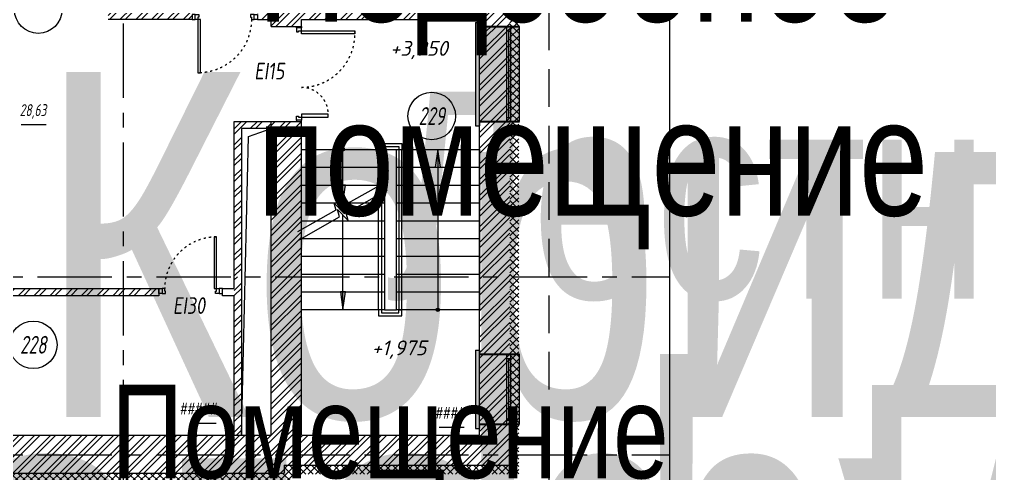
# Model space of a CAD drawing. Header units: millimetres. Extents: x -85420 to 1195317, y -69347 to 470418.
# Drawn here: x 561452 to 577780, y 39627 to 47277 of the extents above; entities that cross this region are included whole.
import ezdxf
from ezdxf import colors
from ezdxf.entities.mleader import LeaderData, LeaderLine
from ezdxf.enums import TextEntityAlignment as Align
from ezdxf.math import Vec2, Vec3

# ---------------------------------------------------------------- set-up
doc = ezdxf.new("R2018")
doc.units = ezdxf.units.MM
for name, pattern in [('ACAD_ISO03W100', [30, 12, -18]), ('CENTER', [2, 1.25, -0.25, 0.25, -0.25]), ('DASHED', [19.05, 12.7, -6.35])]:
    doc.linetypes.add(name, pattern=pattern)
for name, color, linetype, lineweight, true_color in [('АР_Граница ПБ', 7, 'Continuous', 53, 0xf60404), ('АР_лестницы', 7, 'Continuous', 15, 0xff24ff), ('АР_ПБ_Двери', 7, 'Continuous', 15, 0xdb0000)]:
    doc.layers.add(name, color=color, linetype=linetype, lineweight=lineweight, true_color=true_color)
for name, color, linetype, lineweight in [('АР_Двери', 7, 'Continuous', 0), ('АР_Лестницы ограждение', 92, 'Continuous', 25), ('АР_Маркер экспликации', 239, 'Continuous', 13), ('АР_Номер помещения', 250, 'Continuous', 9), ('АР_Окна БЛОК', 250, 'Continuous', 13), ('АР_Оси', 7, 'Continuous', 25), ('АР_Отметки', 7, 'Continuous', 5), ('АР_Перегородки_кирпич_Штрих', 244, 'Continuous', 5), ('АР_Сущ Несущая стена', 250, 'Continuous', 50), ('АР_тонкая линия', 250, 'Continuous', 0), ('АР_Утеплитель', 250, 'Continuous', 13), ('АР_Штриховка кирпич', 250, 'Continuous', 9)]:
    doc.layers.add(name, color=color, linetype=linetype, lineweight=lineweight)
doc.layers.add('АР_Названия помещений', color=124, linetype='Continuous', lineweight=5, plot=False)
doc.layers.add('АР_Помещения_площадь', color=19, linetype='Continuous', lineweight=9, plot=False)
doc.layers.add('АР_Перегородки кирпич', color=34, linetype='Continuous')
doc.styles.add('ISOCPEUR', font='', dxfattribs={"height": 250})
doc.styles.get("Standard").update_dxf_attribs({"font": 'GOST.TTF'})
doc.styles.add('Архитект', font='isocpeur.ttf', dxfattribs={"width": 0.8, "oblique": 8})
doc.styles.get('ISOCPEUR').set_extended_font_data('ISOCPEUR', italic=True)
pattern_1 = [(45, (-317629.56, 98823), (-132.58252, 132.58252), []), (45, (-317541.18, 98823), (-132.58252, 132.58252), [])]

# ---------------------------------------------------------------- blocks, each defined once
blk = doc.blocks.new('*U489')
h = blk.add_hatch(color=256)
h.dxf.hatch_style = 1
edge = h.paths.add_edge_path()
edge.add_arc((0, 0), 27.6, 359.64, 719.64)
h = blk.add_hatch(color=256)
h.dxf.hatch_style = 1
h.paths.add_polyline_path([(2400, -44), (2400, 44), (2700, 0)])
blk.add_line((2700, 0), (0, 0))
blk.add_lwpolyline([(2400, 44), (2400, -44), (2700, 0), (2400, 44)])
blk.add_circle((0, 0), 27.6)
blk = doc.blocks.new('*U488')
h = blk.add_hatch(color=256)
h.dxf.hatch_style = 1
edge = h.paths.add_edge_path()
edge.add_arc((0, 0), 27.6, 359.64, 719.64)
h = blk.add_hatch(color=256)
h.dxf.hatch_style = 1
h.paths.add_polyline_path([(600, -44), (600, 44), (900, 0)])
blk.add_line((900, 0), (0, 0))
blk.add_lwpolyline([(600, 44), (600, -44), (900, 0), (600, 44)])
blk.add_circle((0, 0), 27.6)
blk = doc.blocks.new('дверь 1600')
for points in [[(983669, -50615), (984119, -50615), (984119, -50566), (983669, -50566)], [(984119, -52016), (983219, -52016), (983219, -52016), (983219, -51966), (984119, -51966)]]:
    blk.add_lwpolyline(points, close=True)
for points in [[(984199, -50491), (984119, -50491), (984119, -50511), (984199, -50511), (984199, -50491)], [(984119, -50511), (984199, -50511), (984199, -50581), (984169, -50581), (984169, -50566), (984119, -50566), (984119, -50511)], [(984119, -52071), (984199, -52071), (984199, -52001), (984169, -52001), (984169, -52016), (984119, -52016), (984119, -52071)], [(984199, -52091), (984119, -52091), (984119, -52071), (984199, -52071), (984199, -52091)]]:
    blk.add_lwpolyline(points)
at = {"linetype": 'ACAD_ISO03W100', "ltscale": 3}
for centre, radius, start, end in [((984121, -50611), 455, 174.2504, 269.7078), ((984120, -51968), 902, 90.0605, 183.0273)]:
    blk.add_arc(centre, radius, start, end, dxfattribs=at)
blk = doc.blocks.new('*U433')
for points in [[(-55, -80), (-55, 0), (-115, 0), (-115, -40), (-100, -40), (-100, -80), (-55, -80)], [(0, 0), (0, -80), (-55, -80), (-55, 0), (0, 0)], [(-1100, 0), (-1100, -80), (-1045, -80), (-1045, 0), (-1100, 0)], [(-1045, -80), (-1045, 0), (-985, 0), (-985, -40), (-1000, -40), (-1000, -80), (-1045, -80)]]:
    blk.add_lwpolyline(points)
blk.add_lwpolyline([(-100, -80), (-100, -980), (-140, -980), (-140, -80)], close=True)
at = {"linetype": 'ACAD_ISO03W100', "ltscale": 3}
blk.add_arc((-100, -80), 900, 180, 270, dxfattribs=at)
blk = doc.blocks.new('*U435')
for points in [[(0, 0), (0, -80), (55, -80), (55, 0), (0, 0)], [(55, -80), (55, 0), (115, 0), (115, -40), (100, -40), (100, -80), (55, -80)], [(1015, -80), (1015, 0), (955, 0), (955, -40), (970, -40), (970, -80), (1015, -80)], [(1070, 0), (1070, -80), (1015, -80), (1015, 0), (1070, 0)]]:
    blk.add_lwpolyline(points)
blk.add_lwpolyline([(100, -80), (100, -950), (140, -950), (140, -80)], close=True)
at = {"linetype": 'ACAD_ISO03W100', "ltscale": 3}
blk.add_arc((100, -80), 870, 270, 0, dxfattribs=at)
blk = doc.blocks.new('*U431')
at = {"true_color": 0xffffff}
h = blk.add_hatch(color=7, dxfattribs=at)
h.dxf.hatch_style = 1
h.paths.add_polyline_path([(-1250, -520), (70, -520), (70, -450), (0, -450), (0, 220), (-1180, 220), (-1180, -450), (-1250, -450)])
at = {"lineweight": 30}
for p, q in [((-1180, -450), (-1180, 220)), ((0, -450), (0, 220))]:
    blk.add_line(p, q, dxfattribs=at)
for p, q in [((0, 220), (-1180, 220)), ((-1180, 70), (0, 70)), ((-1180, 0), (0, 0)), ((-1110, 0), (-1110, 70)), ((-1110, 35), (-70, 35)), ((-70, 0), (-70, 70)), ((-1250, -520), (-1250, -450)), ((-1250, -450), (-1180, -450)), ((0, -450), (70, -450)), ((70, -520), (70, -450)), ((-1250, -520), (70, -520))]:
    blk.add_line(p, q)
blk = doc.blocks.new('*U432')
at = {"true_color": 0xffffff}
h = blk.add_hatch(color=7, dxfattribs=at)
h.dxf.hatch_style = 1
h.paths.add_polyline_path([(-1670, -520), (70, -520), (70, -450), (0, -450), (0, 220), (-1600, 220), (-1600, -450), (-1670, -450)])
at = {"lineweight": 30}
for p, q in [((-1600, -450), (-1600, 220)), ((0, -450), (0, 220))]:
    blk.add_line(p, q, dxfattribs=at)
for p, q in [((0, 220), (-1600, 220)), ((-1600, 70), (0, 70)), ((-1600, 0), (0, 0)), ((-1530, 0), (-1530, 70)), ((-1530, 35), (-70, 35)), ((-70, 0), (-70, 70)), ((-1670, -520), (-1670, -450)), ((-1670, -450), (-1600, -450)), ((0, -450), (70, -450)), ((70, -520), (70, -450)), ((-1670, -520), (70, -520))]:
    blk.add_line(p, q)
blk = doc.blocks.new('_DotSmall')
at = {"color": 0, "linetype": 'ByBlock', "const_width": 0.5}
blk.add_lwpolyline([(-0.0625, 0, 1), (0.0625, 0, 1)], format="xyb", close=True, dxfattribs=at)
blk = doc.blocks.new('*U425')
at = {"color": 7, "style": 'ISOCPEUR', "width": 0.7, "flags": 1}
blk.add_attdef('КАТЕГОРИЯ', (-499, -2092), '', height=250, dxfattribs=at)
at = {"layer": 'АР_Номер помещения', "color": 7, "style": 'ISOCPEUR', "width": 0.7}
blk.add_attdef('НОМЕР_ПОМЕЩЕНИЯ', text='', height=300, dxfattribs=at).set_placement((-11526, 10720), align=Align.MIDDLE_CENTER)
at = {"layer": 'АР_Помещения_площадь', "color": 7, "style": 'ISOCPEUR', "width": 0.7}
blk.add_attdef('ПЛОЩАДЬ_ПОМЕЩЕНИЯ', text='', height=200, dxfattribs=at).set_placement((-6958, 1083), align=Align.MIDDLE_RIGHT)
at = {"layer": 'АР_Помещения_площадь', "color": 7, "lineweight": 30, "width": 0.7, "flags": 104}
blk.add_attdef('ИМЯ_ПОМЕЩЕНИЯ', text='', height=100, dxfattribs=at).set_placement((158, 1217), align=Align.MIDDLE_CENTER)
blk = doc.blocks.new('*U439')
at = {"layer": 'АР_Номер помещения', "color": 7}
blk.add_circle((-15635, 5678), 400, dxfattribs=at)
at = {"layer": 'АР_Помещения_площадь', "color": 7}
blk.add_line((-15090, 433), (-15512, 433), dxfattribs=at)
at = {"color": 7, "style": 'ISOCPEUR', "width": 0.7, "flags": 1}
blk.add_attdef('КАТЕГОРИЯ', (-499, -2092), '', height=250, dxfattribs=at)
at = {"layer": 'АР_Номер помещения', "color": 7, "style": 'ISOCPEUR', "width": 0.7}
blk.add_attdef('НОМЕР_ПОМЕЩЕНИЯ', text='', height=300, dxfattribs=at).set_placement((-15635, 5678), align=Align.MIDDLE_CENTER)
at = {"layer": 'АР_Помещения_площадь', "color": 7, "lineweight": 30, "width": 0.7, "flags": 104}
blk.add_attdef('ИМЯ_ПОМЕЩЕНИЯ', text='', height=100, dxfattribs=at).set_placement((158, 1217), align=Align.MIDDLE_CENTER)
at = {"layer": 'АР_Помещения_площадь', "color": 7, "style": 'ISOCPEUR', "width": 0.7}
blk.add_attdef('ПЛОЩАДЬ_ПОМЕЩЕНИЯ', text='', height=200, dxfattribs=at).set_placement((-15085, 679), align=Align.MIDDLE_RIGHT)
blk = doc.blocks.new('*U436')
at = {"layer": 'АР_Номер помещения', "color": 7}
blk.add_circle((-16725, 1825), 400, dxfattribs=at)
at = {"layer": 'АР_Помещения_площадь', "color": 7}
blk.add_line((-13647, 502), (-14069, 502), dxfattribs=at)
at = {"color": 7, "style": 'ISOCPEUR', "width": 0.7, "flags": 1}
blk.add_attdef('КАТЕГОРИЯ', (-499, -2092), '', height=250, dxfattribs=at)
at = {"layer": 'АР_Номер помещения', "color": 7, "style": 'ISOCPEUR', "width": 0.7}
blk.add_attdef('НОМЕР_ПОМЕЩЕНИЯ', text='', height=300, dxfattribs=at).set_placement((-16725, 1825), align=Align.MIDDLE_CENTER)
at = {"layer": 'АР_Помещения_площадь', "color": 7, "lineweight": 30, "width": 0.7, "flags": 104}
blk.add_attdef('ИМЯ_ПОМЕЩЕНИЯ', text='', height=100, dxfattribs=at).set_placement((158, 1217), align=Align.MIDDLE_CENTER)
at = {"layer": 'АР_Помещения_площадь', "color": 7, "style": 'ISOCPEUR', "width": 0.7}
blk.add_attdef('ПЛОЩАДЬ_ПОМЕЩЕНИЯ', text='', height=200, dxfattribs=at).set_placement((-13642, 749), align=Align.MIDDLE_RIGHT)
blk = doc.blocks.new('*U438')
at = {"layer": 'АР_Номер помещения', "color": 7}
blk.add_circle((-21934, 1991), 400, dxfattribs=at)
at = {"layer": 'АР_Помещения_площадь', "color": 7}
blk.add_line((-20303, 1622), (-20725, 1622), dxfattribs=at)
at = {"color": 7, "style": 'ISOCPEUR', "width": 0.7, "flags": 1}
blk.add_attdef('КАТЕГОРИЯ', (-499, -2092), '', height=250, dxfattribs=at)
at = {"layer": 'АР_Номер помещения', "color": 7, "style": 'ISOCPEUR', "width": 0.7}
blk.add_attdef('НОМЕР_ПОМЕЩЕНИЯ', text='', height=300, dxfattribs=at).set_placement((-21934, 1991), align=Align.MIDDLE_CENTER)
at = {"layer": 'АР_Помещения_площадь', "color": 7, "style": 'ISOCPEUR', "width": 0.7}
blk.add_attdef('ПЛОЩАДЬ_ПОМЕЩЕНИЯ', text='', height=200, dxfattribs=at).set_placement((-20298, 1868), align=Align.MIDDLE_RIGHT)
at = {"layer": 'АР_Помещения_площадь', "color": 7, "lineweight": 30, "width": 0.7, "flags": 104}
blk.add_attdef('ИМЯ_ПОМЕЩЕНИЯ', text='', height=100, dxfattribs=at).set_placement((158, 1217), align=Align.MIDDLE_CENTER)
blk = doc.blocks.new('*U437')
at = {"layer": 'АР_Номер помещения', "color": 7}
blk.add_circle((172, -2136), 400, dxfattribs=at)
at = {"layer": 'АР_Помещения_площадь', "color": 7}
blk.add_line((304, -4075), (-118, -4075), dxfattribs=at)
at = {"color": 7, "style": 'ISOCPEUR', "width": 0.7, "flags": 1}
blk.add_attdef('КАТЕГОРИЯ', (-499, -2092), '', height=250, dxfattribs=at)
at = {"layer": 'АР_Номер помещения', "color": 7, "style": 'ISOCPEUR', "width": 0.7}
blk.add_attdef('НОМЕР_ПОМЕЩЕНИЯ', text='', height=300, dxfattribs=at).set_placement((172, -2136), align=Align.MIDDLE_CENTER)
at = {"layer": 'АР_Помещения_площадь', "color": 7, "lineweight": 30, "width": 0.7, "flags": 104}
blk.add_attdef('ИМЯ_ПОМЕЩЕНИЯ', text='', height=100, dxfattribs=at).set_placement((158, 1217), align=Align.MIDDLE_CENTER)
at = {"layer": 'АР_Помещения_площадь', "color": 7, "style": 'ISOCPEUR', "width": 0.7}
blk.add_attdef('ПЛОЩАДЬ_ПОМЕЩЕНИЯ', text='', height=200, dxfattribs=at).set_placement((309, -3829), align=Align.MIDDLE_RIGHT)
blk = doc.blocks.new('АР план')
at = {"layer": 'АР_лестницы', "lineweight": 9}
h = blk.add_hatch(color=256, dxfattribs=at)
h.dxf.hatch_style = 1
h.paths.add_polyline_path([(652273.1, 28345.9), (652361.7, 28345.9), (652317.4, 28045.9)])
at = {"layer": 'АР_Перегородки_кирпич_Штрих', "lineweight": 9, "ltscale": 100, "transparency": 33554687}
h = blk.add_hatch(dxfattribs=at)
h.set_pattern_fill('ANSI32', color=256, scale=500)
h.set_pattern_definition([(45, (-438169.27, 67854.1), (-132.58252, 132.58252), []), (45, (-438080.88, 67854.1), (-132.58252, 132.58252), [])])
h.paths.add_polyline_path([(651107.1, 31215.9), (650487.6, 31215.9), (650487.6, 28600.9), (650607.6, 28600.9), (650607.6, 31095.9), (651107.1, 31095.9)])
h = blk.add_hatch(dxfattribs=at)
h.set_pattern_fill('ANSI32', color=256, scale=500)
h.set_pattern_definition([(45, (710912.8, -65999.79), (-132.58252, 132.58252), []), (45, (711001.18, -65999.79), (-132.58252, 132.58252), [])])
h.paths.add_polyline_path([(650607.6, 28600.9), (650487.6, 28600.9), (650487.6, 27122.8), (650487.6, 27002.8), (650487.6, 25935.9), (650607.6, 25935.9)])
h = blk.add_hatch(dxfattribs=at)
h.set_pattern_fill('ANSI32', color=256, scale=500)
h.set_pattern_definition([(45, (-443159.3, 62894.1), (-132.58252, 132.58252), []), (45, (-443070.92, 62894.1), (-132.58252, 132.58252), [])])
h.paths.add_polyline_path([(645817, 28280.9), (649217.4, 28281.1), (649217.4, 28401.1), (645697, 28400.9), (645697, 26976.6), (645092.2, 26976.6), (645092.2, 25815.9), (645296.9, 25815.9), (645296.9, 25935.9), (645212.2, 25935.9), (645212.2, 26856.6), (645697, 26856.6), (645697, 25935.9), (645817, 25935.9)])
at = {"layer": 'АР_Утеплитель', "lineweight": 9, "ltscale": 100}
h = blk.add_hatch(dxfattribs=at)
h.set_pattern_fill('ANSI37', color=256, scale=700)
h.set_pattern_definition([(45, (-311049.53, 38359.43), (-61.871843, 61.871843), []), (135, (-311049.53, 38359.43), (-61.871843, -61.871843), [])])
h.paths.add_polyline_path([(657815.7, 20650.9), (657815.7, 20800.9), (650762.1, 20800.9), (650762.1, 16835.9), (646086.9, 16835.9), (646086.9, 25145.9), (651476.9, 25145.9), (651476.9, 25275.9), (655277.1, 25275.9), (655277.1, 33595.9), (652156.9, 33595.9), (652156.9, 36525.9), (649026.9, 36525.9), (649026.9, 39726.2), (649176.9, 39726.2), (649176.9, 39876.2), (648876.9, 39876.2), (648876.9, 36375.9), (652006.9, 36375.9), (652006.9, 33445.9), (655127.1, 33445.9), (655127.1, 25425.9), (651326.9, 25425.9), (651326.9, 25295.9), (645936.9, 25295.9), (645936.9, 16685.9), (650912.1, 16685.9), (650912.1, 20650.9)])
at = {"layer": 'АР_Штриховка кирпич', "lineweight": 9, "ltscale": 100}
h = blk.add_hatch(dxfattribs=at)
h.set_pattern_fill('ANSI32', color=256, scale=500)
h.set_pattern_definition(pattern_1)
h.paths.add_polyline_path([(652006.9, 36375.9), (648877.3, 36375.9), (648876.9, 39876.2), (649176.9, 39876.2), (649176.9, 40369.6), (648366.9, 40369.6), (648366.9, 32935.7), (649777.1, 32935.9), (649777, 33715.9), (649146.9, 33715.8), (649146.9, 35865.9), (651496.9, 35865.9)])
h.paths.add_polyline_path([(652006.9, 36375.9), (651496.9, 35865.9), (651496.9, 33715.9), (650877.1, 33715.9), (650877.1, 32935.9), (651107.1, 32935.9), (651107.1, 32815.9), (651617, 32815.9), (651617, 32935.9), (654617, 32935.9), (654617.1, 32935.9), (655127.1, 32935.9), (655127.1, 33446.1), (652006.9, 33445.9)])
h = blk.add_hatch(dxfattribs=at)
h.set_pattern_fill('ANSI32', color=256, scale=500)
h.set_pattern_definition(pattern_1)
h.paths.add_polyline_path([(651326.9, 25425.9), (655127.1, 25425.9), (655127.1, 32935.9), (654617, 32935.9), (654617, 25935.9), (651617.1, 25935.9), (651617, 31215.9), (651107.1, 31215.9), (651107.1, 25935.9), (645936.9, 25935.9), (645936.9, 25295.9), (651326.9, 25295.9)])
at = {"layer": 'Defpoints', "color": 18, "lineweight": 9, "ltscale": 100, "true_color": 0x000000}
blk.add_lwpolyline([(639417, 42625.6), (629522.5, 42625.6), (629522.5, 14722.7), (657815.7, 14722.7), (657815.7, 42625.6), (639537, 42625.6)], dxfattribs=at)
at = {"layer": 'АР_Граница ПБ', "linetype": 'DASHED', "lineweight": 9, "ltscale": 50}
blk.add_lwpolyline([(640246.3, 15772), (640246.3, 16777), (646418.8, 16777), (646418.8, 24795.5), (655787.1, 24795.5), (655787.1, 34101.8), (652666.9, 34105.3), (652666.9, 37035.9), (649536.9, 37035.9), (649536.9, 39253.9, 0.1767541), (656507.5, 42625.6, 0.1748444)], format="xyb", dxfattribs=at)
at = {"layer": 'АР_лестницы', "lineweight": 9, "ltscale": 100}
for p, q in [((653017.7, 30745.9), (653216.4, 30745.9)), ((651617.1, 30445.9), (653017.7, 30445.9)), ((653216.4, 30445.9), (654617.3, 30445.9)), ((651617.1, 30145.9), (653017.7, 30145.9)), ((653216.4, 30145.9), (654617.2, 30145.9)), ((651617.1, 29845.9), (653017.7, 29845.9)), ((653216.4, 29845.9), (654617.2, 29845.9)), ((651617.1, 29545.9), (653017.7, 29545.9)), ((653216.5, 29545.9), (654617.2, 29545.9)), ((651617.1, 29245.9), (653017.7, 29245.9)), ((653216.5, 29245.9), (654617.2, 29245.9)), ((651617.1, 28945.9), (653017.7, 28945.9)), ((653216.5, 28945.9), (654617.2, 28945.9)), ((651617.1, 28645.9), (653017.7, 28645.9)), ((653216.5, 28645.9), (654617.2, 28645.9)), ((651617.1, 28345.9), (653017.7, 28345.9)), ((653216.5, 28345.9), (654617.2, 28345.9)), ((653017.7, 28045.9), (653216.4, 28045.9))]:
    blk.add_line(p, q, dxfattribs=at)
at = {"layer": 'АР_лестницы', "lineweight": 9}
blk.add_line((652317.4, 28045.9), (652317.4, 29638.2), dxfattribs=at)
at = {"layer": 'АР_лестницы', "lineweight": 9, "ltscale": 100}
for points in [[(651617.1, 28045.9), (651617.1, 30745.9), (653017.7, 30745.9), (653017.7, 28045.9)], [(653216.4, 28045.9), (653216.4, 30745.9), (654617, 30745.9), (654617, 28045.9)]]:
    blk.add_lwpolyline(points, close=True, dxfattribs=at)
at = {"layer": 'АР_лестницы', "lineweight": 9, "ltscale": 25}
for points in [[(653066.9, 30213.4), (652306.3, 29782.9), (652340.7, 29658.8), (652163.1, 29845.5), (652197.5, 29721.4), (651554.1, 29357.2)], [(651578.1, 29223.8), (652260.5, 29610.1), (652226.1, 29734.2), (652403.7, 29547.5), (652369.3, 29671.6), (653065.2, 30065.5)]]:
    blk.add_lwpolyline(points, dxfattribs=at)
at = {"layer": 'АР_лестницы', "lineweight": 9}
blk.add_lwpolyline([(652361.7, 28345.9), (652273.1, 28345.9), (652317.4, 28045.9), (652361.7, 28345.9)], dxfattribs=at)
at = {"layer": 'АР_Лестницы ограждение', "lineweight": 9, "ltscale": 100}
for points in [[(652913.1, 30745.9), (652913.1, 30846.2), (653309, 30846.2), (653309, 30745.9)], [(652963.1, 28045.9), (652913.1, 28045.9), (652913.1, 30745.9)], [(652963.1, 30745.9), (652963.1, 30796.2), (653259, 30796.2), (653259, 30745.9)], [(652963.1, 30745.9), (652963.1, 28045.9)], [(653259, 28045.9), (653309, 28045.9), (653309, 30745.9)], [(653259, 30745.9), (653259, 28045.9)], [(652913.1, 28045.9), (652913.1, 27945.6), (653309, 27945.6), (653309, 28050.3)], [(652963.1, 28045.9), (652963.1, 27995.6), (653259, 27995.6), (653259, 28050.3)]]:
    blk.add_lwpolyline(points, dxfattribs=at)
at = {"layer": 'АР_Оси', "linetype": 'CENTER', "lineweight": 9, "ltscale": 1000}
for p, q in [((648617, 44864.5), (648617, 14722.7)), ((623178.5, 28600.9), (657815.7, 28600.9)), ((623178.5, 25600.9), (657815.7, 25600.9))]:
    blk.add_line(p, q, dxfattribs=at)
at = {"layer": 'АР_Перегородки кирпич', "lineweight": 9, "ltscale": 100}
blk.add_line((650487.6, 25935.9), (650487.6, 28280.9), dxfattribs=at)
for points in [[(650487.6, 28401), (650487.6, 31215.9), (651107.1, 31215.9)], [(651107.1, 31095.9), (650607.6, 31095.9), (650607.6, 25935.9)], [(645817, 28400.9), (649217.4, 28401)], [(649217.4, 28281), (645817, 28280.9)], [(649217.4, 28401), (649217.4, 28281)], [(650287.4, 28281), (650287.4, 28401)], [(650287.4, 28401), (650487.6, 28401)], [(650487.6, 28280.9), (650287.4, 28281)]]:
    blk.add_lwpolyline(points, dxfattribs=at)
at = {"layer": 'АР_Сущ Несущая стена', "lineweight": 9, "ltscale": 100}
for p, q in [((649777.1, 32935.9), (648366.9, 32935.9)), ((650877.1, 32935.9), (651107.1, 32935.9)), ((651617, 32935.9), (654617.1, 32935.9)), ((654617.1, 25935.9), (654617.1, 32935.9)), ((651107.1, 32815.9), (651617.1, 32815.9)), ((651107.1, 31215.9), (651617.1, 31215.9)), ((651107.1, 25935.9), (651107.1, 31215.9)), ((651617.1, 25935.9), (651617.1, 31215.9)), ((645296.9, 25935.9), (651107.1, 25935.9)), ((651617.1, 25935.9), (654617.1, 25935.9)), ((651326.9, 25425.9), (655127.1, 25425.9)), ((645936.9, 25295.9), (651326.9, 25295.9))]:
    blk.add_line(p, q, dxfattribs=at)
for points in [[(651107.1, 32815.9), (651107.1, 32935.9)], [(651617, 32815.9), (651617, 32935.9)], [(651326.9, 25425.9), (651326.9, 25295.9)]]:
    blk.add_lwpolyline(points, dxfattribs=at)
at = {"layer": 'АР_тонкая линия', "lineweight": 9, "ltscale": 100}
blk.add_lwpolyline([(650607.6, 25935.9), (650726.2, 30961.6), (651107.1, 31095.9)], dxfattribs=at)
at = {"layer": 'АР_Двери', "lineweight": 9, "xscale": -1}
blk.add_blockref('*U433', (649777.1, 33015.9), dxfattribs=at)
at = {"layer": 'АР_Двери', "lineweight": 9, "rotation": 180}
for name, p in [('дверь 1600', (1635736, -19274.6)), ('*U435', (650287.4, 28321))]:
    blk.add_blockref(name, p, dxfattribs=at)
at = {"layer": 'АР_лестницы', "lineweight": 9, "ltscale": 100}
for name, p, rotation in [('*U488', (652317.4, 30745.9), 270), ('*U489', (653913.1, 28045.9), 89.99999999999999)]:
    blk.add_blockref(name, p, dxfattribs=dict(at, rotation=rotation))
at = {"layer": 'АР_Маркер экспликации', "color": 7, "lineweight": 9}
ref = blk.add_blockref('*U438', (671651, 32196.8), dxfattribs=at)
ref.add_attrib('НОМЕР_ПОМЕЩЕНИЯ', '230', dxfattribs={"layer": 'АР_Номер помещения', "color": 7, "height": 300, "style": 'ISOCPEUR', "width": 0.7}).set_placement((649716.8, 34187.8), align=Align.MIDDLE_CENTER)
lines = blk.add_mtext('\\W0.8000;Подсобное помещение', dxfattribs={"layer": 'АР_Названия помещений', "insert": (650877.1, 34856.6), "char_height": 1959.013, "width": 705.299, "attachment_point": 1})
ref.add_attrib('ИМЯ_ПОМЕЩЕНИЯ', '', (650877.1, 34856.6), dxfattribs={"flags": 104}).embed_mtext(lines)
ref.add_attrib('ПЛОЩАДЬ_ПОМЕЩЕНИЯ', '####', dxfattribs={"layer": 'АР_Помещения_площадь', "color": 7, "height": 200, "style": 'ISOCPEUR', "width": 0.7}).set_placement((651352.9, 34065.1), align=Align.MIDDLE_RIGHT)
ref = blk.add_blockref('*U437', (647017.8, 35237), dxfattribs=at)
lines = blk.add_mtext('\\W0.8000;Коридор и рекреация (основная и старшая школа)', dxfattribs={"layer": 'АР_Названия помещений', "insert": (647150.2, 32049.4), "char_height": 5810.593, "width": 926.94, "attachment_point": 1})
ref.add_attrib('ИМЯ_ПОМЕЩЕНИЯ', '', (647150.2, 32049.4), dxfattribs={"flags": 104}).embed_mtext(lines)
ref.add_attrib('ПЛОЩАДЬ_ПОМЕЩЕНИЯ', '28,63', dxfattribs={"layer": 'АР_Помещения_площадь', "color": 7, "height": 200, "style": 'ISOCPEUR', "width": 0.7}).set_placement((647326.9, 31408.1), align=Align.MIDDLE_RIGHT)
ref = blk.add_blockref('*U439', (669446.3, 25630.5), dxfattribs=at)
ref.add_attrib('НОМЕР_ПОМЕЩЕНИЯ', '229', dxfattribs={"layer": 'АР_Номер помещения', "color": 7, "height": 300, "style": 'ISOCPEUR', "width": 0.7}).set_placement((653811, 31308.4), align=Align.MIDDLE_CENTER)
lines = blk.add_mtext('\\W0.8000;Лестничная клетка (Л1)', dxfattribs={"layer": 'АР_Названия помещений', "insert": (653041.3, 31719.1), "char_height": 3485.125, "width": 926.94, "attachment_point": 1})
ref.add_attrib('ИМЯ_ПОМЕЩЕНИЯ', '', (653041.3, 31719.1), dxfattribs={"flags": 104}).embed_mtext(lines)
ref.add_attrib('ПЛОЩАДЬ_ПОМЕЩЕНИЯ', '#####', dxfattribs={"layer": 'АР_Помещения_площадь', "color": 7, "height": 200, "style": 'ISOCPEUR', "width": 0.7}).set_placement((654361.7, 26309.7), align=Align.MIDDLE_RIGHT)
ref = blk.add_blockref('*U436', (663830.7, 25630.5), dxfattribs=at)
ref.add_attrib('НОМЕР_ПОМЕЩЕНИЯ', '228', dxfattribs={"layer": 'АР_Номер помещения', "color": 7, "height": 300, "style": 'ISOCPEUR', "width": 0.7}).set_placement((647105.4, 27455.7), align=Align.MIDDLE_CENTER)
lines = blk.add_mtext('\\W0.8000;Помещение связи', dxfattribs={"layer": 'АР_Названия помещений', "insert": (648414.9, 26785.2), "char_height": 1576.782, "width": 926.94, "attachment_point": 1})
ref.add_attrib('ИМЯ_ПОМЕЩЕНИЯ', '', (648414.9, 26785.2), dxfattribs={"flags": 104}).embed_mtext(lines)
ref.add_attrib('ПЛОЩАДЬ_ПОМЕЩЕНИЯ', '#####', dxfattribs={"layer": 'АР_Помещения_площадь', "color": 7, "height": 200, "style": 'ISOCPEUR', "width": 0.7}).set_placement((650188.8, 26379.5), align=Align.MIDDLE_RIGHT)
ref = blk.add_blockref('*U425', (651776.3, 16584.6), dxfattribs=at)
lines = blk.add_mtext('\\W0.8000;Многофункциональное пространство с функцией актового зала (с эстрадой в уровне пола)', dxfattribs={"layer": 'АР_Названия помещений', "insert": (636362.8, 26972.2), "char_height": 6157.775, "width": 926.94, "attachment_point": 1})
ref.add_attrib('ИМЯ_ПОМЕЩЕНИЯ', '', (636362.8, 26972.2), dxfattribs={"flags": 104}).embed_mtext(lines)
at = {"layer": 'АР_Окна БЛОК', "lineweight": 9, "rotation": 270}
for name, p in [('*U432', (655067.1, 31215.9)), ('*U431', (655067.1, 26115.9))]:
    blk.add_blockref(name, p, dxfattribs=at)
at = {"layer": 'АР_ПБ_Двери', "lineweight": 9, "style": 'Архитект', "oblique": 8, "width": 0.8}
for s, p in [('EI15', (650825.5, 31924.9)), ('EI30', (649455.3, 27975.7))]:
    blk.add_text(s, height=280, dxfattribs=at).set_placement(p)
at = {"layer": 'АР_Отметки', "lineweight": 9}
ml = blk.add_multileader_mtext('Standard', dxfattribs=at)
ml.set_content('+3,950', color=256, style='ISOCPEUR')
ml.set_leader_properties(color=256, linetype='Continuous', lineweight=-1)
ml.set_arrow_properties(name='DOTSMALL')
ml.build(insert=Vec2(0, 0))
ml.multileader.update_dxf_attribs({"has_text_frame": 1, "text_left_attachment_type": 4, "text_right_attachment_type": 4, "dogleg_length": 100, "arrow_head_size": 180})
ctx = ml.context
ctx.base_point, ctx.char_height, ctx.arrow_head_size, ctx.landing_gap_size, ctx.plane_origin = Vec3(653061.3, 32239.7), 250, 180, 50, Vec3(652979.9, 30972.2)
ctx.left_attachment, ctx.right_attachment = 4, 4
notes = []
notes.append((ctx, [(0, (0, 0, 0), (0, 0), (1, 0), 1, [])]))
ctx.mtext.insert, ctx.mtext.width, ctx.mtext.line_spacing_style, ctx.mtext.flow_direction = Vec3(653111.3, 32573.1), 852.697, 2, 5
ml = blk.add_multileader_mtext('Standard', dxfattribs=at)
ml.set_content('+1,975', color=256, style='ISOCPEUR')
ml.set_leader_properties(color=256, linetype='Continuous', lineweight=-1)
ml.set_arrow_properties(name='DOTSMALL')
ml.build(insert=Vec2(0, 0))
ml.multileader.update_dxf_attribs({"has_text_frame": 1, "text_left_attachment_type": 4, "text_right_attachment_type": 4, "dogleg_length": 100, "arrow_head_size": 180})
ctx = ml.context
ctx.base_point, ctx.char_height, ctx.arrow_head_size, ctx.landing_gap_size, ctx.plane_origin = Vec3(652749.3, 27128.7), 250, 180, 50, Vec3(655881.4, 25957)
ctx.left_attachment, ctx.right_attachment = 4, 4
notes.append((ctx, [(0, (0, 0, 0), (0, 0), (1, 0), 1, [])]))
ctx.mtext.insert, ctx.mtext.width, ctx.mtext.line_spacing_style, ctx.mtext.flow_direction = Vec3(652799.3, 27528.7), 852.697, 2, 5
for ctx, leaders in notes:
    for number, flags, end, landing, length, lines in leaders:
        leader = LeaderData()
        leader.index, (leader.has_last_leader_line, leader.has_dogleg_vector, leader.attachment_direction) = number, flags
        leader.last_leader_point, leader.dogleg_vector, leader.dogleg_length = Vec3(end), Vec3(landing), length
        for number, points, colour, breaks in lines:
            line = LeaderLine()
            line.index, line.vertices, line.color, line.breaks = number, Vec3.list(points), colors.encode_raw_color(colour), breaks
            leader.lines.append(line)
        ctx.leaders.append(leader)

msp = doc.modelspace()

# ---------------------------------------------------------------- block references
at = {"color": 12, "true_color": 0xe00000}
msp.add_blockref('АР план', (-85419.9, 14341.6), dxfattribs=at)

doc.saveas('drawing.dxf')
